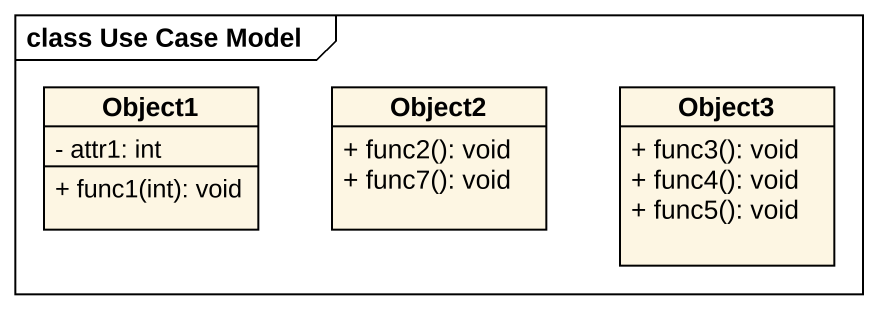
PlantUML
@startuml
mainframe class Use Case Model
hide circle
hide empty members
skinparam classAttributeIconSize 0
class Object1 {
  - attr1: int
  + func1(int): void
}
class Object2 {
  + func2(): void
  + func7(): void
}
class Object3 {
  + func3(): void
  + func4(): void
  + func5(): void
}
@enduml
